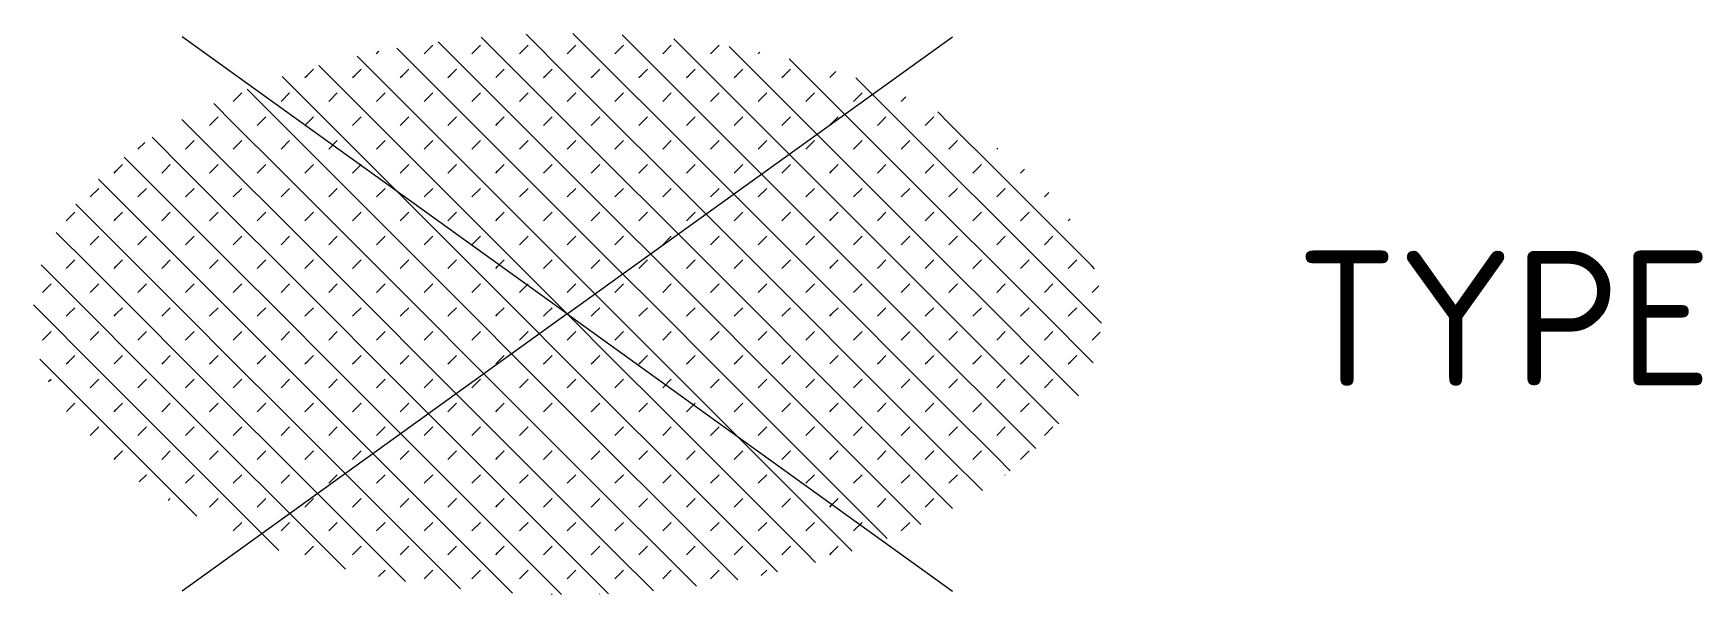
# Model space of a CAD drawing. Extents: x -1.98 to 4.21, y -1.04 to 1.04.
import ezdxf
from ezdxf.enums import TextEntityAlignment as Align

# ---------------------------------------------------------------- set-up
doc = ezdxf.new("R2010")
doc.units = 0
doc.header["$LTSCALE"] = 0.2
doc.styles.add('NLCS-ISO', font='NLCS-ISO.ttf')

msp = doc.modelspace()

# ---------------------------------------------------------------- linework, layer by layer
at = {"ltscale": 0.1}
for q in [(-1.4267, 1.0272), (1.4267, 1.0272), (-1.4267, -1.0272), (1.4267, -1.0272)]:
    msp.add_line((0, 0), q, dxfattribs=at)
for p, q in [((-0.5303, 0.964), (-0.4985, 0.9958)), ((-0.3536, 0.884), (-0.4783, 1.0087)), ((-0.3536, 0.964), (-0.3217, 0.9958)), ((-0.1768, 0.884), (-0.3188, 1.026)), ((-0.1768, 0.964), (-0.145, 0.9958)), ((0, 0.884), (-0.1525, 1.0365)), ((0, 0.964), (0.0318, 0.9958)), ((0.1768, 0.884), (0.0212, 1.0395)), ((0.1768, 0.964), (0.2086, 0.9958)), ((0.3536, 0.884), (0.2034, 1.0341)), ((0.3536, 0.964), (0.3854, 0.9958)), ((0.5303, 0.884), (0.3954, 1.0189)), ((0.5303, 0.964), (0.5622, 0.9958)), ((0.7071, 0.884), (0.5996, 0.9915)), ((-0.7071, 0.884), (-0.7789, 0.9557)), ((-0.7071, 0.964), (-0.6978, 0.9733)), ((-0.5303, 0.884), (-0.6316, 0.9852)), ((0.7071, 0.964), (0.7132, 0.97)), ((0.8839, 0.884), (0.8223, 0.9455)), ((-0.8839, 0.7072), (-1.0561, 0.8794)), ((-0.9723, 0.8756), (-0.9639, 0.8839)), ((-0.9639, 0.884), (-0.9405, 0.9074)), ((-0.8839, 0.884), (-0.9204, 0.9204)), ((-0.7071, 0.7072), (-0.8839, 0.8839)), ((-0.7955, 0.8756), (-0.7871, 0.8839)), ((-0.7871, 0.884), (-0.7637, 0.9074)), ((-0.5303, 0.7072), (-0.7071, 0.8839)), ((-0.6187, 0.8756), (-0.6103, 0.8839)), ((-0.6103, 0.884), (-0.5869, 0.9074)), ((-0.3536, 0.7072), (-0.5303, 0.8839)), ((-0.442, 0.8756), (-0.4336, 0.8839)), ((-0.4336, 0.884), (-0.4101, 0.9074)), ((-0.1768, 0.7072), (-0.3536, 0.8839)), ((-0.2652, 0.8756), (-0.2568, 0.8839)), ((-0.2568, 0.884), (-0.2334, 0.9074)), ((0, 0.7072), (-0.1768, 0.8839)), ((-0.0884, 0.8756), (-0.08, 0.8839)), ((-0.08, 0.884), (-0.0566, 0.9074)), ((0.1768, 0.7072), (0, 0.8839)), ((0.0884, 0.8756), (0.0968, 0.8839)), ((0.0968, 0.884), (0.1202, 0.9074)), ((0.3536, 0.7072), (0.1768, 0.8839)), ((0.2652, 0.8756), (0.2736, 0.8839)), ((0.2736, 0.884), (0.297, 0.9074)), ((0.5303, 0.7072), (0.3536, 0.8839)), ((0.4419, 0.8756), (0.4503, 0.8839)), ((0.4503, 0.884), (0.4738, 0.9074)), ((0.7071, 0.7072), (0.5303, 0.8839)), ((0.6187, 0.8756), (0.6271, 0.8839)), ((0.6271, 0.884), (0.6505, 0.9074)), ((0.8839, 0.7072), (0.7071, 0.8839)), ((0.7955, 0.8756), (0.8039, 0.8839)), ((0.8039, 0.884), (0.8273, 0.9074)), ((1.0607, 0.7072), (0.8839, 0.8839)), ((0.9723, 0.8756), (0.9807, 0.8839)), ((0.9807, 0.884), (0.9953, 0.8986)), ((1.2375, 0.7072), (1.0695, 0.8751)), ((-1.2375, 0.7872), (-1.2056, 0.819)), ((-1.0607, 0.7072), (-1.1861, 0.8325)), ((-1.0607, 0.7872), (-1.0289, 0.819)), ((-0.8839, 0.7872), (-0.8521, 0.819)), ((-0.7071, 0.7872), (-0.6753, 0.819)), ((-0.5303, 0.7872), (-0.4985, 0.819)), ((-0.3536, 0.7872), (-0.3217, 0.819)), ((-0.1768, 0.7872), (-0.145, 0.819)), ((0, 0.7872), (0.0318, 0.819)), ((0.1768, 0.7872), (0.2086, 0.819)), ((0.3536, 0.7872), (0.3854, 0.819)), ((0.5303, 0.7872), (0.5622, 0.819)), ((0.7071, 0.7872), (0.7389, 0.819)), ((0.8839, 0.7872), (0.9157, 0.819)), ((1.0607, 0.7872), (1.0925, 0.819)), ((-1.2375, 0.7072), (-1.31, 0.7797)), ((1.2375, 0.7872), (1.2543, 0.804)), ((1.4142, 0.7072), (1.3727, 0.7487)), ((-1.4142, 0.7072), (-1.4276, 0.7206)), ((-1.2375, 0.5304), (-1.4142, 0.7072)), ((-1.3259, 0.6988), (-1.3175, 0.7072)), ((-1.3175, 0.7072), (-1.294, 0.7306)), ((-1.0607, 0.5304), (-1.2375, 0.7072)), ((-1.1491, 0.6988), (-1.1407, 0.7072)), ((-1.1407, 0.7072), (-1.1173, 0.7306)), ((-0.8839, 0.5304), (-1.0607, 0.7072)), ((-0.9723, 0.6988), (-0.9639, 0.7072)), ((-0.9639, 0.7072), (-0.9405, 0.7306)), ((-0.7071, 0.5304), (-0.8839, 0.7072)), ((-0.7955, 0.6988), (-0.7871, 0.7072)), ((-0.7871, 0.7072), (-0.7637, 0.7306)), ((-0.5303, 0.5304), (-0.7071, 0.7072)), ((-0.6187, 0.6988), (-0.6103, 0.7072)), ((-0.6103, 0.7072), (-0.5869, 0.7306)), ((-0.3536, 0.5304), (-0.5303, 0.7072)), ((-0.442, 0.6988), (-0.4336, 0.7072)), ((-0.4336, 0.7072), (-0.4101, 0.7306)), ((-0.1768, 0.5304), (-0.3536, 0.7072)), ((-0.2652, 0.6988), (-0.2568, 0.7072)), ((-0.2568, 0.7072), (-0.2334, 0.7306)), ((0, 0.5304), (-0.1768, 0.7072)), ((-0.0884, 0.6988), (-0.08, 0.7072)), ((-0.08, 0.7072), (-0.0566, 0.7306)), ((0.1768, 0.5304), (0, 0.7072)), ((0.0884, 0.6988), (0.0968, 0.7072)), ((0.0968, 0.7072), (0.1202, 0.7306)), ((0.3536, 0.5304), (0.1768, 0.7072)), ((0.2652, 0.6988), (0.2736, 0.7072)), ((0.2736, 0.7072), (0.297, 0.7306)), ((0.5303, 0.5304), (0.3536, 0.7072)), ((0.4419, 0.6988), (0.4503, 0.7072)), ((0.4503, 0.7072), (0.4738, 0.7306)), ((0.7071, 0.5304), (0.5303, 0.7072)), ((0.6187, 0.6988), (0.6271, 0.7072)), ((0.6271, 0.7072), (0.6505, 0.7306)), ((0.8839, 0.5304), (0.7071, 0.7072)), ((0.7955, 0.6988), (0.8039, 0.7072)), ((0.8039, 0.7072), (0.8273, 0.7306)), ((1.0607, 0.5304), (0.8839, 0.7072)), ((0.9723, 0.6988), (0.9807, 0.7072)), ((0.9807, 0.7072), (1.0041, 0.7306)), ((1.2375, 0.5304), (1.0607, 0.7072)), ((1.1491, 0.6988), (1.1575, 0.7072)), ((1.1575, 0.7072), (1.1809, 0.7306)), ((1.4142, 0.5304), (1.2375, 0.7072)), ((1.3258, 0.6988), (1.3342, 0.7072)), ((1.3342, 0.7072), (1.3577, 0.7306)), ((1.591, 0.5304), (1.4142, 0.7072)), ((-1.591, 0.6104), (-1.5658, 0.6356)), ((-1.4142, 0.5304), (-1.5384, 0.6546)), ((-1.4142, 0.6104), (-1.3824, 0.6422)), ((-1.2375, 0.6104), (-1.2056, 0.6422)), ((-1.0607, 0.6104), (-1.0289, 0.6422)), ((-0.8839, 0.6104), (-0.8521, 0.6422)), ((-0.7071, 0.6104), (-0.6753, 0.6422)), ((-0.5303, 0.6104), (-0.4985, 0.6422)), ((-0.3536, 0.6104), (-0.3217, 0.6422)), ((-0.1768, 0.6104), (-0.145, 0.6422)), ((0, 0.6104), (0.0318, 0.6422)), ((0.1768, 0.6104), (0.2086, 0.6422)), ((0.3536, 0.6104), (0.3854, 0.6422)), ((0.5303, 0.6104), (0.5622, 0.6422)), ((0.7071, 0.6104), (0.7389, 0.6422)), ((0.8839, 0.6104), (0.9157, 0.6422)), ((1.0607, 0.6104), (1.0925, 0.6422)), ((1.2375, 0.6104), (1.2693, 0.6422)), ((1.4142, 0.6104), (1.4461, 0.6422)), ((-1.591, 0.5304), (-1.6417, 0.581)), ((1.591, 0.6104), (1.5955, 0.6148)), ((-1.591, 0.3536), (-1.7363, 0.4989)), ((-1.6794, 0.522), (-1.671, 0.5304)), ((-1.671, 0.5304), (-1.6476, 0.5538)), ((-1.4142, 0.3536), (-1.591, 0.5304)), ((-1.5026, 0.522), (-1.4942, 0.5304)), ((-1.4942, 0.5304), (-1.4708, 0.5538)), ((-1.2375, 0.3536), (-1.4142, 0.5304)), ((-1.3259, 0.522), (-1.3175, 0.5304)), ((-1.3175, 0.5304), (-1.294, 0.5538)), ((-1.0607, 0.3536), (-1.2375, 0.5304)), ((-1.1491, 0.522), (-1.1407, 0.5304)), ((-1.1407, 0.5304), (-1.1173, 0.5538)), ((-0.8839, 0.3536), (-1.0607, 0.5304)), ((-0.9723, 0.522), (-0.9639, 0.5304)), ((-0.9639, 0.5304), (-0.9405, 0.5538)), ((-0.7071, 0.3536), (-0.8839, 0.5304)), ((-0.7955, 0.522), (-0.7871, 0.5304)), ((-0.7871, 0.5304), (-0.7637, 0.5538)), ((-0.5303, 0.3536), (-0.7071, 0.5304)), ((-0.6187, 0.522), (-0.6103, 0.5304)), ((-0.6103, 0.5304), (-0.5869, 0.5538)), ((-0.3536, 0.3536), (-0.5303, 0.5304)), ((-0.442, 0.522), (-0.4336, 0.5304)), ((-0.4336, 0.5304), (-0.4101, 0.5538)), ((-0.1768, 0.3536), (-0.3536, 0.5304)), ((-0.2652, 0.522), (-0.2568, 0.5304)), ((-0.2568, 0.5304), (-0.2334, 0.5538)), ((0, 0.3536), (-0.1768, 0.5304)), ((-0.0884, 0.522), (-0.08, 0.5304)), ((-0.08, 0.5304), (-0.0566, 0.5538)), ((0.1768, 0.3536), (0, 0.5304)), ((0.0884, 0.522), (0.0968, 0.5304)), ((0.0968, 0.5304), (0.1202, 0.5538)), ((0.3536, 0.3536), (0.1768, 0.5304)), ((0.2652, 0.522), (0.2736, 0.5304)), ((0.2736, 0.5304), (0.297, 0.5538)), ((0.5303, 0.3536), (0.3536, 0.5304)), ((0.4419, 0.522), (0.4503, 0.5304)), ((0.4503, 0.5304), (0.4738, 0.5538)), ((0.7071, 0.3536), (0.5303, 0.5304)), ((0.6187, 0.522), (0.6271, 0.5304)), ((0.6271, 0.5304), (0.6505, 0.5538)), ((0.8839, 0.3536), (0.7071, 0.5304)), ((0.7955, 0.522), (0.8039, 0.5304)), ((0.8039, 0.5304), (0.8273, 0.5538)), ((1.0607, 0.3536), (0.8839, 0.5304)), ((0.9723, 0.522), (0.9807, 0.5304)), ((0.9807, 0.5304), (1.0041, 0.5538)), ((1.2375, 0.3536), (1.0607, 0.5304)), ((1.1491, 0.522), (1.1575, 0.5304)), ((1.1575, 0.5304), (1.1809, 0.5538)), ((1.4142, 0.3536), (1.2375, 0.5304)), ((1.3258, 0.522), (1.3342, 0.5304)), ((1.3342, 0.5304), (1.3577, 0.5538)), ((1.591, 0.3536), (1.4142, 0.5304)), ((1.5026, 0.522), (1.511, 0.5304)), ((1.511, 0.5304), (1.5344, 0.5538)), ((1.7678, 0.3536), (1.591, 0.5304)), ((1.6794, 0.522), (1.6878, 0.5304)), ((1.6878, 0.5304), (1.6943, 0.5369)), ((-1.7678, 0.4336), (-1.736, 0.4654)), ((-1.591, 0.4336), (-1.5592, 0.4654)), ((-1.4142, 0.4336), (-1.3824, 0.4654)), ((-1.2375, 0.4336), (-1.2056, 0.4654)), ((-1.0607, 0.4336), (-1.0289, 0.4654)), ((-0.8839, 0.4336), (-0.8521, 0.4654)), ((-0.7071, 0.4336), (-0.6753, 0.4654)), ((-0.5303, 0.4336), (-0.4985, 0.4654)), ((-0.3536, 0.4336), (-0.3217, 0.4654)), ((-0.1768, 0.4336), (-0.145, 0.4654)), ((0, 0.4336), (0.0318, 0.4654)), ((0.1768, 0.4336), (0.2086, 0.4654)), ((0.3536, 0.4336), (0.3854, 0.4654)), ((0.5303, 0.4336), (0.5622, 0.4654)), ((0.7071, 0.4336), (0.7389, 0.4654)), ((0.8839, 0.4336), (0.9157, 0.4654)), ((1.0607, 0.4336), (1.0925, 0.4654)), ((1.2375, 0.4336), (1.2693, 0.4654)), ((1.4142, 0.4336), (1.4461, 0.4654)), ((1.591, 0.4336), (1.6228, 0.4654)), ((1.7678, 0.4336), (1.7841, 0.4499)), ((-1.8478, 0.3536), (-1.8244, 0.377)), ((-1.7678, 0.3536), (-1.8209, 0.4067)), ((-1.671, 0.3536), (-1.6476, 0.377)), ((-1.4942, 0.3536), (-1.4708, 0.377)), ((-1.3175, 0.3536), (-1.294, 0.377)), ((-1.1407, 0.3536), (-1.1173, 0.377)), ((-0.9639, 0.3536), (-0.9405, 0.377)), ((-0.7871, 0.3536), (-0.7637, 0.377)), ((-0.6103, 0.3536), (-0.5869, 0.377)), ((-0.4336, 0.3536), (-0.4101, 0.377)), ((-0.2568, 0.3536), (-0.2334, 0.377)), ((-0.08, 0.3536), (-0.0566, 0.377)), ((0.0968, 0.3536), (0.1202, 0.377)), ((0.2736, 0.3536), (0.297, 0.377)), ((0.4503, 0.3536), (0.4738, 0.377)), ((0.6271, 0.3536), (0.6505, 0.377)), ((0.8039, 0.3536), (0.8273, 0.377)), ((0.9807, 0.3536), (1.0041, 0.377)), ((1.1575, 0.3536), (1.1809, 0.377)), ((1.3342, 0.3536), (1.3577, 0.377)), ((1.511, 0.3536), (1.5344, 0.377)), ((1.6878, 0.3536), (1.7112, 0.377)), ((-1.8562, 0.3452), (-1.8478, 0.3536)), ((-1.591, 0.1768), (-1.7678, 0.3536)), ((-1.6794, 0.3452), (-1.671, 0.3536)), ((-1.4142, 0.1768), (-1.591, 0.3536)), ((-1.5026, 0.3452), (-1.4942, 0.3536)), ((-1.2375, 0.1768), (-1.4142, 0.3536)), ((-1.3259, 0.3452), (-1.3175, 0.3536)), ((-1.0607, 0.1768), (-1.2375, 0.3536)), ((-1.1491, 0.3452), (-1.1407, 0.3536)), ((-0.8839, 0.1768), (-1.0607, 0.3536)), ((-0.9723, 0.3452), (-0.9639, 0.3536)), ((-0.7071, 0.1768), (-0.8839, 0.3536)), ((-0.7955, 0.3452), (-0.7871, 0.3536)), ((-0.5303, 0.1768), (-0.7071, 0.3536)), ((-0.6187, 0.3452), (-0.6103, 0.3536)), ((-0.3536, 0.1768), (-0.5303, 0.3536)), ((-0.442, 0.3452), (-0.4336, 0.3536)), ((-0.1768, 0.1768), (-0.3536, 0.3536)), ((-0.2652, 0.3452), (-0.2568, 0.3536)), ((0, 0.1768), (-0.1768, 0.3536)), ((-0.0884, 0.3452), (-0.08, 0.3536)), ((0.1768, 0.1768), (0, 0.3536)), ((0.0884, 0.3452), (0.0968, 0.3536)), ((0.3536, 0.1768), (0.1768, 0.3536)), ((0.2652, 0.3452), (0.2736, 0.3536)), ((0.5303, 0.1768), (0.3536, 0.3536)), ((0.4419, 0.3452), (0.4503, 0.3536)), ((0.7071, 0.1768), (0.5303, 0.3536)), ((0.6187, 0.3452), (0.6271, 0.3536)), ((0.8839, 0.1768), (0.7071, 0.3536)), ((0.7955, 0.3452), (0.8039, 0.3536)), ((1.0607, 0.1768), (0.8839, 0.3536)), ((0.9723, 0.3452), (0.9807, 0.3536)), ((1.2375, 0.1768), (1.0607, 0.3536)), ((1.1491, 0.3452), (1.1575, 0.3536)), ((1.4142, 0.1768), (1.2375, 0.3536)), ((1.3258, 0.3452), (1.3342, 0.3536)), ((1.591, 0.1768), (1.4142, 0.3536)), ((1.5026, 0.3452), (1.511, 0.3536)), ((1.7678, 0.1768), (1.591, 0.3536)), ((1.6794, 0.3452), (1.6878, 0.3536)), ((1.9446, 0.1768), (1.7678, 0.3536)), ((1.8562, 0.3452), (1.863, 0.352)), ((-1.7678, 0.1768), (-1.8933, 0.3023)), ((-1.7678, 0.2568), (-1.736, 0.2886)), ((-1.591, 0.2568), (-1.5592, 0.2886)), ((-1.4142, 0.2568), (-1.3824, 0.2886)), ((-1.2375, 0.2568), (-1.2056, 0.2886)), ((-1.0607, 0.2568), (-1.0289, 0.2886)), ((-0.8839, 0.2568), (-0.8521, 0.2886)), ((-0.7071, 0.2568), (-0.6753, 0.2886)), ((-0.5303, 0.2568), (-0.4985, 0.2886)), ((-0.3536, 0.2568), (-0.3217, 0.2886)), ((-0.1768, 0.2568), (-0.145, 0.2886)), ((0, 0.2568), (0.0318, 0.2886)), ((0.1768, 0.2568), (0.2086, 0.2886)), ((0.3536, 0.2568), (0.3854, 0.2886)), ((0.5303, 0.2568), (0.5622, 0.2886)), ((0.7071, 0.2568), (0.7389, 0.2886)), ((0.8839, 0.2568), (0.9157, 0.2886)), ((1.0607, 0.2568), (1.0925, 0.2886)), ((1.2375, 0.2568), (1.2693, 0.2886)), ((1.4142, 0.2568), (1.4461, 0.2886)), ((1.591, 0.2568), (1.6228, 0.2886)), ((1.7678, 0.2568), (1.7996, 0.2886)), ((-1.8478, 0.1768), (-1.8244, 0.2002)), ((-1.671, 0.1768), (-1.6476, 0.2002)), ((-1.4942, 0.1768), (-1.4708, 0.2002)), ((-1.3175, 0.1768), (-1.294, 0.2002)), ((-1.1407, 0.1768), (-1.1173, 0.2002)), ((-0.9639, 0.1768), (-0.9405, 0.2002)), ((-0.7871, 0.1768), (-0.7637, 0.2002)), ((-0.6103, 0.1768), (-0.5869, 0.2002)), ((-0.4336, 0.1768), (-0.4101, 0.2002)), ((-0.2568, 0.1768), (-0.2334, 0.2002)), ((-0.08, 0.1768), (-0.0566, 0.2002)), ((0.0968, 0.1768), (0.1202, 0.2002)), ((0.2736, 0.1768), (0.297, 0.2002)), ((0.4503, 0.1768), (0.4738, 0.2002)), ((0.6271, 0.1768), (0.6505, 0.2002)), ((0.8039, 0.1768), (0.8273, 0.2002)), ((0.9807, 0.1768), (1.0041, 0.2002)), ((1.1575, 0.1768), (1.1809, 0.2002)), ((1.3342, 0.1768), (1.3577, 0.2002)), ((1.511, 0.1768), (1.5344, 0.2002)), ((1.6878, 0.1768), (1.7112, 0.2002)), ((1.8646, 0.1768), (1.888, 0.2002)), ((-1.9446, 0.1768), (-1.9493, 0.1816)), ((-1.7678, 0), (-1.9446, 0.1768)), ((-1.8562, 0.1684), (-1.8478, 0.1768)), ((-1.591, 0), (-1.7678, 0.1768)), ((-1.6794, 0.1684), (-1.671, 0.1768)), ((-1.4142, 0), (-1.591, 0.1768)), ((-1.5026, 0.1684), (-1.4942, 0.1768)), ((-1.2375, 0), (-1.4142, 0.1768)), ((-1.3259, 0.1684), (-1.3175, 0.1768)), ((-1.0607, 0), (-1.2375, 0.1768)), ((-1.1491, 0.1684), (-1.1407, 0.1768)), ((-0.8839, 0), (-1.0607, 0.1768)), ((-0.9723, 0.1684), (-0.9639, 0.1768)), ((-0.7071, 0), (-0.8839, 0.1768)), ((-0.7955, 0.1684), (-0.7871, 0.1768)), ((-0.5303, 0), (-0.7071, 0.1768)), ((-0.6187, 0.1684), (-0.6103, 0.1768)), ((-0.3536, 0), (-0.5303, 0.1768)), ((-0.442, 0.1684), (-0.4336, 0.1768)), ((-0.1768, 0), (-0.3536, 0.1768)), ((-0.2652, 0.1684), (-0.2568, 0.1768)), ((0, 0), (-0.1768, 0.1768)), ((-0.0884, 0.1684), (-0.08, 0.1768)), ((0.1768, 0), (0, 0.1768)), ((0.0884, 0.1684), (0.0968, 0.1768)), ((0.3536, 0), (0.1768, 0.1768)), ((0.2652, 0.1684), (0.2736, 0.1768)), ((0.5303, 0), (0.3536, 0.1768)), ((0.4419, 0.1684), (0.4503, 0.1768)), ((0.7071, 0), (0.5303, 0.1768)), ((0.6187, 0.1684), (0.6271, 0.1768)), ((0.8839, 0), (0.7071, 0.1768)), ((0.7955, 0.1684), (0.8039, 0.1768)), ((1.0607, 0), (0.8839, 0.1768)), ((0.9723, 0.1684), (0.9807, 0.1768)), ((1.2375, 0), (1.0607, 0.1768)), ((1.1491, 0.1684), (1.1575, 0.1768)), ((1.4142, 0), (1.2375, 0.1768)), ((1.3258, 0.1684), (1.3342, 0.1768)), ((1.591, 0), (1.4142, 0.1768)), ((1.5026, 0.1684), (1.511, 0.1768)), ((1.7678, 0), (1.591, 0.1768)), ((1.6794, 0.1684), (1.6878, 0.1768)), ((1.9446, 0), (1.7678, 0.1768)), ((1.8562, 0.1684), (1.8646, 0.1768)), ((1.954, 0.1674), (1.9446, 0.1768)), ((-1.9446, 0.08), (-1.9128, 0.1118)), ((-1.7678, 0.08), (-1.736, 0.1118)), ((-1.591, 0.08), (-1.5592, 0.1118)), ((-1.4142, 0.08), (-1.3824, 0.1118)), ((-1.2375, 0.08), (-1.2056, 0.1118)), ((-1.0607, 0.08), (-1.0289, 0.1118)), ((-0.8839, 0.08), (-0.8521, 0.1118)), ((-0.7071, 0.08), (-0.6753, 0.1118)), ((-0.5303, 0.08), (-0.4985, 0.1118)), ((-0.3536, 0.08), (-0.3217, 0.1118)), ((-0.1768, 0.08), (-0.145, 0.1118)), ((0, 0.08), (0.0318, 0.1118)), ((0.1768, 0.08), (0.2086, 0.1118)), ((0.3536, 0.08), (0.3854, 0.1118)), ((0.5303, 0.08), (0.5622, 0.1118)), ((0.7071, 0.08), (0.7389, 0.1118)), ((0.8839, 0.08), (0.9157, 0.1118)), ((1.0607, 0.08), (1.0925, 0.1118)), ((1.2375, 0.08), (1.2693, 0.1118)), ((1.4142, 0.08), (1.4461, 0.1118)), ((1.591, 0.08), (1.6228, 0.1118)), ((1.7678, 0.08), (1.7996, 0.1118)), ((1.9446, 0.08), (1.9692, 0.1046)), ((-1.9446, 0), (-1.9782, 0.0336)), ((-1.8478, 0), (-1.8244, 0.0234)), ((-1.671, 0), (-1.6476, 0.0234)), ((-1.4942, 0), (-1.4708, 0.0234)), ((-1.3175, 0), (-1.294, 0.0234)), ((-1.1407, 0), (-1.1173, 0.0234)), ((-0.9639, 0), (-0.9405, 0.0234)), ((-0.7871, 0), (-0.7637, 0.0234)), ((-0.6103, 0), (-0.5869, 0.0234)), ((-0.4336, 0), (-0.4101, 0.0234)), ((-0.2568, 0), (-0.2334, 0.0234)), ((-0.08, 0), (-0.0566, 0.0234)), ((0.0968, 0), (0.1202, 0.0234)), ((0.2736, 0), (0.297, 0.0234)), ((0.4503, 0), (0.4738, 0.0234)), ((0.6271, 0), (0.6505, 0.0234)), ((0.8039, 0), (0.8273, 0.0234)), ((0.9807, 0), (1.0041, 0.0234)), ((1.1575, 0), (1.1809, 0.0234)), ((1.3342, 0), (1.3577, 0.0234)), ((1.511, 0), (1.5344, 0.0234)), ((1.6878, 0), (1.7112, 0.0234)), ((1.8646, 0), (1.888, 0.0234)), ((-1.7678, -0.1768), (-1.9446, 0)), ((-1.8562, -0.0084), (-1.8478, 0)), ((-1.591, -0.1768), (-1.7678, 0)), ((-1.6794, -0.0084), (-1.671, 0)), ((-1.4142, -0.1768), (-1.591, 0)), ((-1.5026, -0.0084), (-1.4942, 0)), ((-1.2375, -0.1768), (-1.4142, 0)), ((-1.3259, -0.0084), (-1.3175, 0)), ((-1.0607, -0.1768), (-1.2375, 0)), ((-1.1491, -0.0084), (-1.1407, 0)), ((-0.8839, -0.1768), (-1.0607, 0)), ((-0.9723, -0.0084), (-0.9639, 0)), ((-0.7071, -0.1768), (-0.8839, 0)), ((-0.7955, -0.0084), (-0.7871, 0)), ((-0.5303, -0.1768), (-0.7071, 0)), ((-0.6187, -0.0084), (-0.6103, 0)), ((-0.3536, -0.1768), (-0.5303, 0)), ((-0.442, -0.0084), (-0.4336, 0)), ((-0.1768, -0.1768), (-0.3536, 0)), ((-0.2652, -0.0084), (-0.2568, 0)), ((0, -0.1768), (-0.1768, 0)), ((-0.0884, -0.0084), (-0.08, 0)), ((0.1768, -0.1768), (0, 0)), ((0.0884, -0.0084), (0.0968, 0)), ((0.3536, -0.1768), (0.1768, 0)), ((0.2652, -0.0084), (0.2736, 0)), ((0.5303, -0.1768), (0.3536, 0)), ((0.4419, -0.0084), (0.4503, 0)), ((0.7071, -0.1768), (0.5303, 0)), ((0.6187, -0.0084), (0.6271, 0)), ((0.8839, -0.1768), (0.7071, 0)), ((0.7955, -0.0084), (0.8039, 0)), ((1.0607, -0.1768), (0.8839, 0)), ((0.9723, -0.0084), (0.9807, 0)), ((1.2375, -0.1768), (1.0607, 0)), ((1.1491, -0.0084), (1.1575, 0)), ((1.4142, -0.1768), (1.2375, 0)), ((1.3258, -0.0084), (1.3342, 0)), ((1.591, -0.1768), (1.4142, 0)), ((1.5026, -0.0084), (1.511, 0)), ((1.7678, -0.1768), (1.591, 0)), ((1.6794, -0.0084), (1.6878, 0)), ((1.9446, -0.1768), (1.7678, 0)), ((1.8562, -0.0084), (1.8646, 0)), ((1.979, -0.0344), (1.9446, 0)), ((-1.9446, -0.0968), (-1.9128, -0.065)), ((-1.7678, -0.0968), (-1.736, -0.065)), ((-1.591, -0.0968), (-1.5592, -0.065)), ((-1.4142, -0.0968), (-1.3824, -0.065)), ((-1.2375, -0.0968), (-1.2056, -0.065)), ((-1.0607, -0.0968), (-1.0289, -0.065)), ((-0.8839, -0.0968), (-0.8521, -0.065)), ((-0.7071, -0.0968), (-0.6753, -0.065)), ((-0.5303, -0.0968), (-0.4985, -0.065)), ((-0.3536, -0.0968), (-0.3217, -0.065)), ((-0.1768, -0.0968), (-0.145, -0.065)), ((0, -0.0968), (0.0318, -0.065)), ((0.1768, -0.0968), (0.2086, -0.065)), ((0.3536, -0.0968), (0.3854, -0.065)), ((0.5303, -0.0968), (0.5622, -0.065)), ((0.7071, -0.0968), (0.7389, -0.065)), ((0.8839, -0.0968), (0.9157, -0.065)), ((1.0607, -0.0968), (1.0925, -0.065)), ((1.2375, -0.0968), (1.2693, -0.065)), ((1.4142, -0.0968), (1.4461, -0.065)), ((1.591, -0.0968), (1.6228, -0.065)), ((1.7678, -0.0968), (1.7996, -0.065)), ((1.9446, -0.0968), (1.9746, -0.0668)), ((-1.9446, -0.1768), (-1.954, -0.1673)), ((-1.7678, -0.3536), (-1.9446, -0.1768)), ((-1.8562, -0.1852), (-1.8478, -0.1768)), ((-1.8478, -0.1768), (-1.8244, -0.1533)), ((-1.591, -0.3536), (-1.7678, -0.1768)), ((-1.6794, -0.1852), (-1.671, -0.1768)), ((-1.671, -0.1768), (-1.6476, -0.1533)), ((-1.4142, -0.3536), (-1.591, -0.1768)), ((-1.5026, -0.1852), (-1.4942, -0.1768)), ((-1.4942, -0.1768), (-1.4708, -0.1533)), ((-1.2375, -0.3536), (-1.4142, -0.1768)), ((-1.3259, -0.1852), (-1.3175, -0.1768)), ((-1.3175, -0.1768), (-1.294, -0.1533)), ((-1.0607, -0.3536), (-1.2375, -0.1768)), ((-1.1491, -0.1852), (-1.1407, -0.1768)), ((-1.1407, -0.1768), (-1.1173, -0.1533)), ((-0.8839, -0.3536), (-1.0607, -0.1768)), ((-0.9723, -0.1852), (-0.9639, -0.1768)), ((-0.9639, -0.1768), (-0.9405, -0.1533)), ((-0.7071, -0.3536), (-0.8839, -0.1768)), ((-0.7955, -0.1852), (-0.7871, -0.1768)), ((-0.7871, -0.1768), (-0.7637, -0.1533)), ((-0.5303, -0.3536), (-0.7071, -0.1768)), ((-0.6187, -0.1852), (-0.6103, -0.1768)), ((-0.6103, -0.1768), (-0.5869, -0.1533)), ((-0.3536, -0.3536), (-0.5303, -0.1768)), ((-0.442, -0.1852), (-0.4336, -0.1768)), ((-0.4336, -0.1768), (-0.4101, -0.1533)), ((-0.1768, -0.3536), (-0.3536, -0.1768)), ((-0.2652, -0.1852), (-0.2568, -0.1768)), ((-0.2568, -0.1768), (-0.2334, -0.1533)), ((0, -0.3536), (-0.1768, -0.1768)), ((-0.0884, -0.1852), (-0.08, -0.1768)), ((-0.08, -0.1768), (-0.0566, -0.1533)), ((0.1768, -0.3536), (0, -0.1768)), ((0.0884, -0.1852), (0.0968, -0.1768)), ((0.0968, -0.1768), (0.1202, -0.1533)), ((0.3536, -0.3536), (0.1768, -0.1768)), ((0.2652, -0.1852), (0.2736, -0.1768)), ((0.2736, -0.1768), (0.297, -0.1533)), ((0.5303, -0.3536), (0.3536, -0.1768)), ((0.4419, -0.1852), (0.4503, -0.1768)), ((0.4503, -0.1768), (0.4738, -0.1533)), ((0.7071, -0.3536), (0.5303, -0.1768)), ((0.6187, -0.1852), (0.6271, -0.1768)), ((0.6271, -0.1768), (0.6505, -0.1533)), ((0.8839, -0.3536), (0.7071, -0.1768)), ((0.7955, -0.1852), (0.8039, -0.1768)), ((0.8039, -0.1768), (0.8273, -0.1533)), ((1.0607, -0.3536), (0.8839, -0.1768)), ((0.9723, -0.1852), (0.9807, -0.1768)), ((0.9807, -0.1768), (1.0041, -0.1533)), ((1.2375, -0.3536), (1.0607, -0.1768)), ((1.1491, -0.1852), (1.1575, -0.1768)), ((1.1575, -0.1768), (1.1809, -0.1533)), ((1.4142, -0.3536), (1.2375, -0.1768)), ((1.3258, -0.1852), (1.3342, -0.1768)), ((1.3342, -0.1768), (1.3577, -0.1533)), ((1.591, -0.3536), (1.4142, -0.1768)), ((1.5026, -0.1852), (1.511, -0.1768)), ((1.511, -0.1768), (1.5344, -0.1533)), ((1.7678, -0.3536), (1.591, -0.1768)), ((1.6794, -0.1852), (1.6878, -0.1768)), ((1.6878, -0.1768), (1.7112, -0.1533)), ((1.8937, -0.3027), (1.7678, -0.1768)), ((1.8562, -0.1852), (1.8646, -0.1768)), ((1.8646, -0.1768), (1.888, -0.1533)), ((1.9487, -0.181), (1.9446, -0.1768)), ((-1.9217, -0.2507), (-1.9128, -0.2418)), ((-1.7678, -0.2736), (-1.736, -0.2418)), ((-1.591, -0.2736), (-1.5592, -0.2418)), ((-1.4142, -0.2736), (-1.3824, -0.2418)), ((-1.2375, -0.2736), (-1.2056, -0.2418)), ((-1.0607, -0.2736), (-1.0289, -0.2418)), ((-0.8839, -0.2736), (-0.8521, -0.2418)), ((-0.7071, -0.2736), (-0.6753, -0.2418)), ((-0.5303, -0.2736), (-0.4985, -0.2418)), ((-0.3536, -0.2736), (-0.3217, -0.2418)), ((-0.1768, -0.2736), (-0.145, -0.2418)), ((0, -0.2736), (0.0318, -0.2418)), ((0.1768, -0.2736), (0.2086, -0.2418)), ((0.3536, -0.2736), (0.3854, -0.2418)), ((0.5303, -0.2736), (0.5622, -0.2418)), ((0.7071, -0.2736), (0.7389, -0.2418)), ((0.8839, -0.2736), (0.9157, -0.2418)), ((1.0607, -0.2736), (1.0925, -0.2418)), ((1.2375, -0.2736), (1.2693, -0.2418)), ((1.4142, -0.2736), (1.4461, -0.2418)), ((1.591, -0.2736), (1.6228, -0.2418)), ((1.7678, -0.2736), (1.7996, -0.2418)), ((-1.8554, -0.3612), (-1.8478, -0.3536)), ((-1.8478, -0.3536), (-1.8244, -0.3301)), ((-1.591, -0.5304), (-1.7678, -0.3536)), ((-1.6794, -0.362), (-1.671, -0.3536)), ((-1.671, -0.3536), (-1.6476, -0.3301)), ((-1.4142, -0.5304), (-1.591, -0.3536)), ((-1.5026, -0.362), (-1.4942, -0.3536)), ((-1.4942, -0.3536), (-1.4708, -0.3301)), ((-1.2375, -0.5304), (-1.4142, -0.3536)), ((-1.3259, -0.362), (-1.3175, -0.3536)), ((-1.3175, -0.3536), (-1.294, -0.3301)), ((-1.0607, -0.5304), (-1.2375, -0.3536)), ((-1.1491, -0.362), (-1.1407, -0.3536)), ((-1.1407, -0.3536), (-1.1173, -0.3301)), ((-0.8839, -0.5304), (-1.0607, -0.3536)), ((-0.9723, -0.362), (-0.9639, -0.3536)), ((-0.9639, -0.3536), (-0.9405, -0.3301)), ((-0.7071, -0.5304), (-0.8839, -0.3536)), ((-0.7955, -0.362), (-0.7871, -0.3536)), ((-0.7871, -0.3536), (-0.7637, -0.3301)), ((-0.5303, -0.5304), (-0.7071, -0.3536)), ((-0.6187, -0.362), (-0.6103, -0.3536)), ((-0.6103, -0.3536), (-0.5869, -0.3301)), ((-0.3536, -0.5304), (-0.5303, -0.3536)), ((-0.442, -0.362), (-0.4336, -0.3536)), ((-0.4336, -0.3536), (-0.4101, -0.3301)), ((-0.1768, -0.5304), (-0.3536, -0.3536)), ((-0.2652, -0.362), (-0.2568, -0.3536)), ((-0.2568, -0.3536), (-0.2334, -0.3301)), ((0, -0.5304), (-0.1768, -0.3536)), ((-0.0884, -0.362), (-0.08, -0.3536)), ((-0.08, -0.3536), (-0.0566, -0.3301)), ((0.1768, -0.5304), (0, -0.3536)), ((0.0884, -0.362), (0.0968, -0.3536)), ((0.0968, -0.3536), (0.1202, -0.3301)), ((0.3536, -0.5304), (0.1768, -0.3536)), ((0.2652, -0.362), (0.2736, -0.3536)), ((0.2736, -0.3536), (0.297, -0.3301)), ((0.5303, -0.5304), (0.3536, -0.3536)), ((0.4419, -0.362), (0.4503, -0.3536)), ((0.4503, -0.3536), (0.4738, -0.3301)), ((0.7071, -0.5304), (0.5303, -0.3536)), ((0.6187, -0.362), (0.6271, -0.3536)), ((0.6271, -0.3536), (0.6505, -0.3301)), ((0.8839, -0.5304), (0.7071, -0.3536)), ((0.7955, -0.362), (0.8039, -0.3536)), ((0.8039, -0.3536), (0.8273, -0.3301)), ((1.0607, -0.5304), (0.8839, -0.3536)), ((0.9723, -0.362), (0.9807, -0.3536)), ((0.9807, -0.3536), (1.0041, -0.3301)), ((1.2375, -0.5304), (1.0607, -0.3536)), ((1.1491, -0.362), (1.1575, -0.3536)), ((1.1575, -0.3536), (1.1809, -0.3301)), ((1.4142, -0.5304), (1.2375, -0.3536)), ((1.3258, -0.362), (1.3342, -0.3536)), ((1.3342, -0.3536), (1.3577, -0.3301)), ((1.591, -0.5304), (1.4142, -0.3536)), ((1.5026, -0.362), (1.511, -0.3536)), ((1.511, -0.3536), (1.5344, -0.3301)), ((1.7361, -0.4987), (1.591, -0.3536)), ((1.6794, -0.362), (1.6878, -0.3536)), ((1.6878, -0.3536), (1.7112, -0.3301)), ((1.8209, -0.4067), (1.7678, -0.3536)), ((-1.7678, -0.4504), (-1.736, -0.4185)), ((-1.591, -0.4504), (-1.5592, -0.4185)), ((-1.4142, -0.4504), (-1.3824, -0.4185)), ((-1.2375, -0.4504), (-1.2056, -0.4185)), ((-1.0607, -0.4504), (-1.0289, -0.4185)), ((-0.8839, -0.4504), (-0.8521, -0.4185)), ((-0.7071, -0.4504), (-0.6753, -0.4185)), ((-0.5303, -0.4504), (-0.4985, -0.4185)), ((-0.3536, -0.4504), (-0.3217, -0.4185)), ((-0.1768, -0.4504), (-0.145, -0.4185)), ((0.1768, -0.4504), (0.2086, -0.4185)), ((0.3536, -0.4504), (0.3854, -0.4185)), ((0.5303, -0.4504), (0.5622, -0.4185)), ((0.7071, -0.4504), (0.7389, -0.4185)), ((0.8839, -0.4504), (0.9157, -0.4185)), ((1.0607, -0.4504), (1.0925, -0.4185)), ((1.2375, -0.4504), (1.2693, -0.4185)), ((1.4142, -0.4504), (1.4461, -0.4185)), ((1.591, -0.4504), (1.6228, -0.4185)), ((1.7678, -0.4504), (1.7996, -0.4185)), ((-1.6794, -0.5388), (-1.671, -0.5304)), ((-1.671, -0.5304), (-1.6476, -0.5069)), ((-1.4142, -0.7072), (-1.591, -0.5304)), ((-1.5026, -0.5388), (-1.4942, -0.5304)), ((-1.4942, -0.5304), (-1.4708, -0.5069)), ((-1.2375, -0.7072), (-1.4142, -0.5304)), ((-1.3259, -0.5388), (-1.3175, -0.5304)), ((-1.3175, -0.5304), (-1.294, -0.5069)), ((-1.0607, -0.7072), (-1.2375, -0.5304)), ((-1.1491, -0.5388), (-1.1407, -0.5304)), ((-1.1407, -0.5304), (-1.1173, -0.5069)), ((-0.8839, -0.7072), (-1.0607, -0.5304)), ((-0.9723, -0.5388), (-0.9639, -0.5304)), ((-0.9639, -0.5304), (-0.9405, -0.5069)), ((-0.7071, -0.7072), (-0.8839, -0.5304)), ((-0.7955, -0.5388), (-0.7871, -0.5304)), ((-0.7871, -0.5304), (-0.7637, -0.5069)), ((-0.5303, -0.7072), (-0.7071, -0.5304)), ((-0.6187, -0.5388), (-0.6103, -0.5304)), ((-0.6103, -0.5304), (-0.5869, -0.5069)), ((-0.3536, -0.7072), (-0.5303, -0.5304)), ((-0.442, -0.5388), (-0.4336, -0.5304)), ((-0.4336, -0.5304), (-0.4101, -0.5069)), ((-0.1768, -0.7072), (-0.3536, -0.5304)), ((-0.2652, -0.5388), (-0.2568, -0.5304)), ((-0.2568, -0.5304), (-0.2334, -0.5069)), ((0, -0.7072), (-0.1768, -0.5304)), ((-0.0884, -0.5388), (-0.08, -0.5304)), ((-0.08, -0.5304), (-0.0566, -0.5069)), ((0.1768, -0.7072), (0, -0.5304)), ((0.0884, -0.5388), (0.0968, -0.5304)), ((0.0968, -0.5304), (0.1202, -0.5069)), ((0.3536, -0.7072), (0.1768, -0.5304)), ((0.2652, -0.5388), (0.2736, -0.5304)), ((0.2736, -0.5304), (0.297, -0.5069)), ((0.5303, -0.7072), (0.3536, -0.5304)), ((0.4419, -0.5388), (0.4503, -0.5304)), ((0.4503, -0.5304), (0.4738, -0.5069)), ((0.7071, -0.7072), (0.5303, -0.5304)), ((0.6187, -0.5388), (0.6271, -0.5304)), ((0.6271, -0.5304), (0.6505, -0.5069)), ((0.8839, -0.7072), (0.7071, -0.5304)), ((0.7955, -0.5388), (0.8039, -0.5304)), ((0.8039, -0.5304), (0.8273, -0.5069)), ((1.0607, -0.7072), (0.8839, -0.5304)), ((0.9723, -0.5388), (0.9807, -0.5304)), ((0.9807, -0.5304), (1.0041, -0.5069)), ((1.2375, -0.7072), (1.0607, -0.5304)), ((1.1491, -0.5388), (1.1575, -0.5304)), ((1.1575, -0.5304), (1.1809, -0.5069)), ((1.4142, -0.7072), (1.2375, -0.5304)), ((1.3258, -0.5388), (1.3342, -0.5304)), ((1.3342, -0.5304), (1.3577, -0.5069)), ((1.5381, -0.6542), (1.4142, -0.5304)), ((1.5026, -0.5388), (1.511, -0.5304)), ((1.511, -0.5304), (1.5344, -0.5069)), ((1.6414, -0.5807), (1.591, -0.5304)), ((1.6794, -0.5388), (1.6878, -0.5304)), ((1.6878, -0.5304), (1.7112, -0.5069)), ((-1.5859, -0.622), (-1.5592, -0.5953)), ((-1.4142, -0.6271), (-1.3824, -0.5953)), ((-1.2375, -0.6271), (-1.2056, -0.5953)), ((-1.0607, -0.6271), (-1.0289, -0.5953)), ((-0.8839, -0.6271), (-0.8521, -0.5953)), ((-0.7071, -0.6271), (-0.6753, -0.5953)), ((-0.5303, -0.6271), (-0.4985, -0.5953)), ((-0.3536, -0.6271), (-0.3217, -0.5953)), ((-0.1768, -0.6271), (-0.145, -0.5953)), ((0, -0.6271), (0.0318, -0.5953)), ((0.1768, -0.6271), (0.2086, -0.5953)), ((0.3536, -0.6271), (0.3854, -0.5953)), ((0.5303, -0.6271), (0.5622, -0.5953)), ((0.7071, -0.6271), (0.7389, -0.5953)), ((0.8839, -0.6271), (0.9157, -0.5953)), ((1.0607, -0.6271), (1.0925, -0.5953)), ((1.2375, -0.6271), (1.2693, -0.5953)), ((1.4142, -0.6271), (1.4461, -0.5953)), ((1.6215, -0.5967), (1.6228, -0.5953)), ((-1.4784, -0.6913), (-1.4708, -0.6837)), ((-1.3723, -0.7491), (-1.4142, -0.7072)), ((-1.3259, -0.7156), (-1.3175, -0.7072)), ((-1.3175, -0.7072), (-1.294, -0.6837)), ((-1.0687, -0.8759), (-1.2375, -0.7072)), ((-1.1491, -0.7156), (-1.1407, -0.7072)), ((-1.1407, -0.7072), (-1.1173, -0.6837)), ((-0.8839, -0.8839), (-1.0607, -0.7072)), ((-0.9723, -0.7156), (-0.9639, -0.7072)), ((-0.9639, -0.7072), (-0.9405, -0.6837)), ((-0.7071, -0.8839), (-0.8839, -0.7072)), ((-0.7955, -0.7156), (-0.7871, -0.7072)), ((-0.7871, -0.7072), (-0.7637, -0.6837)), ((-0.5303, -0.8839), (-0.7071, -0.7072)), ((-0.6187, -0.7156), (-0.6103, -0.7072)), ((-0.6103, -0.7072), (-0.5869, -0.6837)), ((-0.3536, -0.8839), (-0.5303, -0.7072)), ((-0.442, -0.7156), (-0.4336, -0.7072)), ((-0.4336, -0.7072), (-0.4101, -0.6837)), ((-0.1768, -0.8839), (-0.3536, -0.7072)), ((-0.2652, -0.7156), (-0.2568, -0.7072)), ((-0.2568, -0.7072), (-0.2334, -0.6837)), ((0, -0.8839), (-0.1768, -0.7072)), ((-0.0884, -0.7156), (-0.08, -0.7072)), ((-0.08, -0.7072), (-0.0566, -0.6837)), ((0.1768, -0.8839), (0, -0.7072)), ((0.0884, -0.7156), (0.0968, -0.7072)), ((0.0968, -0.7072), (0.1202, -0.6837)), ((0.3536, -0.8839), (0.1768, -0.7072)), ((0.2652, -0.7156), (0.2736, -0.7072)), ((0.2736, -0.7072), (0.297, -0.6837)), ((0.5303, -0.8839), (0.3536, -0.7072)), ((0.4419, -0.7156), (0.4503, -0.7072)), ((0.4503, -0.7072), (0.4738, -0.6837)), ((0.7071, -0.8839), (0.5303, -0.7072)), ((0.6187, -0.7156), (0.6271, -0.7072)), ((0.6271, -0.7072), (0.6505, -0.6837)), ((0.8839, -0.8839), (0.7071, -0.7072)), ((0.7955, -0.7156), (0.8039, -0.7072)), ((0.8039, -0.7072), (0.8273, -0.6837)), ((1.0559, -0.8792), (0.8839, -0.7072)), ((0.9723, -0.7156), (0.9807, -0.7072)), ((0.9807, -0.7072), (1.0041, -0.6837)), ((1.1858, -0.8323), (1.0607, -0.7072)), ((1.1491, -0.7156), (1.1575, -0.7072)), ((1.1575, -0.7072), (1.1809, -0.6837)), ((1.3097, -0.7794), (1.2375, -0.7072)), ((1.3258, -0.7156), (1.3342, -0.7072)), ((1.3342, -0.7072), (1.3577, -0.6837)), ((1.4273, -0.7202), (1.4142, -0.7072)), ((-1.2375, -0.8039), (-1.2056, -0.7721)), ((-1.0607, -0.8039), (-1.0289, -0.7721)), ((-0.8839, -0.8039), (-0.8521, -0.7721)), ((-0.7071, -0.8039), (-0.6753, -0.7721)), ((-0.5303, -0.8039), (-0.4985, -0.7721)), ((-0.3536, -0.8039), (-0.3217, -0.7721)), ((-0.1768, -0.8039), (-0.145, -0.7721)), ((0, -0.8039), (0.0318, -0.7721)), ((0.1768, -0.8039), (0.2086, -0.7721)), ((0.3536, -0.8039), (0.3854, -0.7721)), ((0.5303, -0.8039), (0.5622, -0.7721)), ((0.7071, -0.8039), (0.7389, -0.7721)), ((0.8839, -0.8039), (0.9157, -0.7721)), ((1.0607, -0.8039), (1.0925, -0.7721)), ((1.2375, -0.8039), (1.2693, -0.7721)), ((-0.9639, -0.8839), (-0.9405, -0.8605)), ((-0.7871, -0.8839), (-0.7637, -0.8605)), ((-0.6103, -0.8839), (-0.5869, -0.8605)), ((-0.4336, -0.8839), (-0.4101, -0.8605)), ((-0.2568, -0.8839), (-0.2334, -0.8605)), ((-0.08, -0.8839), (-0.0566, -0.8605)), ((0.0968, -0.8839), (0.1202, -0.8605)), ((0.2736, -0.8839), (0.297, -0.8605)), ((0.4503, -0.8839), (0.4738, -0.8605)), ((0.6271, -0.8839), (0.6505, -0.8605)), ((0.8039, -0.8839), (0.8273, -0.8605)), ((0.9807, -0.8839), (1.0041, -0.8605)), ((-0.9723, -0.8923), (-0.9639, -0.884)), ((-0.8221, -0.9457), (-0.8839, -0.884)), ((-0.7955, -0.8923), (-0.7871, -0.884)), ((-0.5999, -0.9912), (-0.7071, -0.884)), ((-0.6187, -0.8923), (-0.6103, -0.884)), ((-0.3957, -1.0186), (-0.5303, -0.884)), ((-0.442, -0.8923), (-0.4336, -0.884)), ((-0.2034, -1.0341), (-0.3536, -0.884)), ((-0.2652, -0.8923), (-0.2568, -0.884)), ((-0.0212, -1.0396), (-0.1768, -0.884)), ((-0.0884, -0.8923), (-0.08, -0.884)), ((0.1526, -1.0366), (0, -0.884)), ((0.0884, -0.8923), (0.0968, -0.884)), ((0.3189, -1.0261), (0.1768, -0.884)), ((0.2652, -0.8923), (0.2736, -0.884)), ((0.4784, -1.0088), (0.3536, -0.884)), ((0.4419, -0.8923), (0.4503, -0.884)), ((0.6316, -0.9852), (0.5303, -0.884)), ((0.6187, -0.8923), (0.6271, -0.884)), ((0.7788, -0.9557), (0.7071, -0.884)), ((0.7955, -0.8923), (0.8039, -0.884)), ((0.9202, -0.9203), (0.8839, -0.884)), ((0.9723, -0.8923), (0.9807, -0.884)), ((-0.6989, -0.9726), (-0.6753, -0.9489)), ((-0.5303, -0.9807), (-0.4985, -0.9489)), ((-0.3536, -0.9807), (-0.3217, -0.9489)), ((-0.1768, -0.9807), (-0.145, -0.9489)), ((0, -0.9807), (0.0318, -0.9489)), ((0.1768, -0.9807), (0.2086, -0.9489)), ((0.3536, -0.9807), (0.3854, -0.9489)), ((0.5303, -0.9807), (0.5622, -0.9489)), ((0.7188, -0.969), (0.7389, -0.9489)), ((-0.0584, -1.0392), (-0.0566, -1.0373)), ((0.1198, -1.0377), (0.1202, -1.0373))]:
    msp.add_line(p, q)

# ---------------------------------------------------------------- texts
at = {"style": 'NLCS-ISO'}
msp.add_attdef('TYPE', text='', height=0.5, dxfattribs=at).set_placement((3.4709, -0.0161), align=Align.MIDDLE_CENTER)

doc.saveas('drawing.dxf')
